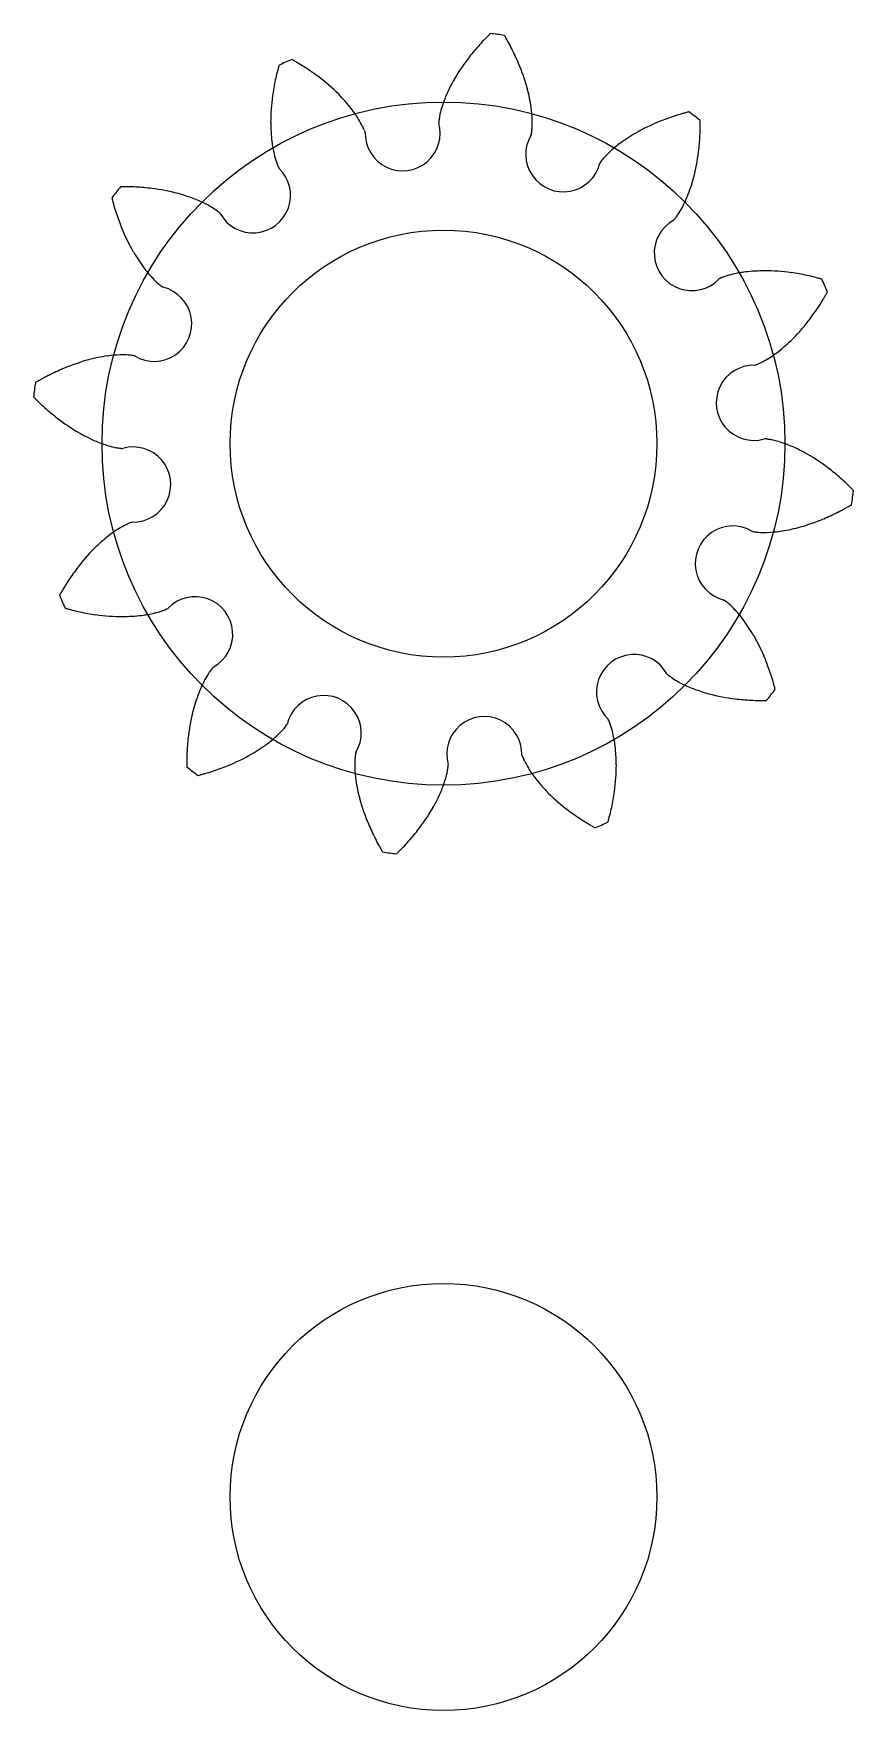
# Model space of a CAD drawing. Extents: x 71 to 129, y 35 to 153.
import ezdxf

# ---------------------------------------------------------------- set-up
doc = ezdxf.new("R2010")
doc.units = 0
doc.header["$LTSCALE"] = 25.4
doc.layers.add('DEFAULT', color=7, linetype='CONTINUOUS')

msp = doc.modelspace()

# ---------------------------------------------------------------- linework, layer by layer
at = {"layer": 'DEFAULT', "color": 7, "linetype": 'CONTINUOUS'}
for centre, radius in [((100, 124), 24), ((100, 124), 15), ((100, 50), 15)]:
    msp.add_circle(centre, radius, dxfattribs=at)
for centre, radius, start, end in [((115.01, 140.85), 16.75, 138.0944, 141.9457), ((115.56, 140.33), 17.51, 136.217, 138.023), ((115.81, 140.08), 17.86, 135.3277, 136.2037), ((115.97, 139.92), 18.08, 134.5357, 135.3251), ((100, 124), 29, 81.5116, 83.4884), ((88.7, 143.52), 18.08, 29.6749, 30.4643), ((88.89, 143.62), 17.86, 28.7963, 29.6723), ((89.2, 143.8), 17.51, 26.977, 28.783), ((100, 124), 29, 111.5116, 113.4884), ((80.45, 135.25), 18.08, 59.6749, 60.4643), ((80.56, 135.44), 17.86, 58.7963, 59.6723), ((113.77, 141.93), 15.11, 142.2749, 149.4299), ((89.86, 144.16), 16.75, 23.0543, 26.9056), ((105.31, 145.92), 17.51, 166.217, 168.023), ((105.66, 145.83), 17.86, 165.3277, 166.2037), ((105.87, 145.78), 18.08, 164.5357, 165.3251), ((80.74, 135.74), 17.51, 56.977, 58.783), ((81.14, 136.39), 16.75, 53.0543, 56.9056), ((82.06, 137.76), 15.11, 45.5701, 52.7251), ((91.34, 144.88), 15.11, 15.5701, 22.7251), ((102.96, 146.41), 15.11, 172.2749, 179.4299), ((104.57, 146.1), 16.75, 168.0944, 171.9457), ((84.17, 140.12), 11.94, 38.4392, 44.8624), ((111.12, 143.67), 11.94, 150.1376, 156.5608), ((94.35, 145.88), 11.94, 8.4392, 14.8624), ((86.31, 141.96), 9.12, 32.0963, 37.7441), ((106.16, 145.72), 6.57, 163.6181, 168.8069), ((108.58, 144.89), 9.12, 157.2559, 162.9037), ((97.12, 146.4), 9.12, 2.0963, 7.7441), ((121.79, 129.81), 18.08, 104.5357, 105.3251), ((100, 124), 29, 51.5116, 53.4884), ((99.8, 146.59), 11.94, 180.1376, 186.5608), ((88.42, 143.38), 6.57, 26.1931, 31.3819), ((90.37, 144.41), 4.37, 21.5185, 25.3529), ((97.13, 145.81), 2.64, 178.7643, 16.2357), ((102.14, 146.46), 2.48, 174.4033, 177.6861), ((100.96, 146.55), 1.3, 179.1904, 179.8148), ((104.02, 146.21), 4.37, 169.6471, 173.4815), ((101.87, 146.49), 4.37, 351.5185, 355.3529), ((99.67, 146.57), 6.57, 356.1931, 1.3819), ((120.89, 132.64), 15.11, 112.2749, 119.4299), ((121.43, 131.09), 16.75, 108.0944, 111.9457), ((121.64, 130.36), 17.51, 106.217, 108.023), ((121.74, 130.02), 17.86, 105.3277, 106.2037), ((100.54, 146.55), 17.51, 356.977, 358.783), ((100.19, 146.55), 17.86, 358.7963, 359.6723), ((99.97, 146.55), 18.08, 359.6749, 0.4643), ((96.98, 146.38), 9.12, 187.2559, 192.9037), ((92.12, 145.14), 2.48, 17.3139, 20.5967), ((93.24, 145.53), 1.3, 15.1852, 15.8096), ((108.42, 144.33), 2.64, 148.7643, 346.2357), ((103.74, 146.25), 2.48, 347.3139, 350.5967), ((104.91, 146.03), 1.3, 345.1852, 345.8096), ((117.87, 137.8), 9.12, 127.2559, 132.9037), ((119.47, 135.47), 11.94, 120.1376, 126.5608), ((101.3, 146.53), 16.75, 353.0543, 356.9056), ((94.48, 145.89), 6.57, 193.6181, 198.8069), ((92.37, 145.24), 4.37, 199.6471, 203.4815), ((113.09, 142.38), 2.48, 144.4033, 147.6861), ((114.58, 141.23), 4.37, 139.6471, 143.4815), ((116.2, 139.73), 6.57, 133.6181, 138.8069), ((102.94, 146.42), 15.11, 345.5701, 352.7251), ((86.61, 141.45), 2.64, 208.7643, 46.2357), ((90.62, 144.53), 2.48, 204.4033, 207.6861), ((89.56, 144), 1.3, 209.1904, 209.8148), ((112.1, 143.05), 1.3, 149.1904, 149.8148), ((106.04, 145.77), 11.94, 338.4392, 344.8624), ((100, 124), 29, 141.5116, 143.4884), ((77.45, 123.97), 18.08, 89.6749, 90.4643), ((77.45, 124.19), 17.86, 88.7963, 89.6723), ((77.45, 124.54), 17.51, 86.977, 88.783), ((77.47, 125.3), 16.75, 83.0543, 86.9056), ((77.58, 126.94), 15.11, 75.5701, 82.7251), ((78.23, 130.04), 11.94, 68.4392, 74.8624), ((108.71, 144.84), 9.12, 332.0963, 337.7441), ((94.19, 145.79), 18.08, 194.5357, 195.3251), ((93.98, 145.74), 17.86, 195.3277, 196.2037), ((93.64, 145.64), 17.51, 196.217, 198.023), ((92.91, 145.43), 16.75, 198.0944, 201.9457), ((79.16, 132.71), 9.12, 62.0963, 67.7441), ((80.28, 135), 6.57, 56.1931, 61.3819), ((81.45, 136.86), 4.37, 51.5185, 55.3529), ((82.6, 138.37), 2.48, 47.3139, 50.5967), ((111, 143.72), 6.57, 326.1931, 331.3819), ((91.36, 144.89), 15.11, 202.2749, 209.4299), ((83.38, 139.26), 1.3, 45.1852, 45.8096), ((117.45, 137.39), 2.64, 118.7643, 316.2357), ((115.26, 140.62), 1.3, 315.1852, 315.8096), ((114.37, 141.4), 2.48, 317.3139, 320.5967), ((112.86, 142.55), 4.37, 321.5185, 325.3529), ((88.53, 143.47), 11.94, 210.1376, 216.5608), ((86.2, 141.87), 9.12, 217.2559, 222.9037), ((84.27, 140.2), 6.57, 223.6181, 228.8069), ((120, 134.44), 1.3, 119.1904, 119.8148), ((120.53, 133.38), 2.48, 114.4033, 117.6861), ((121.24, 131.63), 4.37, 109.6471, 113.4815), ((121.89, 129.52), 6.57, 103.6181, 108.8069), ((122.38, 127.02), 9.12, 97.2559, 102.9037), ((122.59, 124.2), 11.94, 90.1376, 96.5608), ((122.41, 121.04), 15.11, 82.2749, 89.4299), ((122.1, 119.43), 16.75, 78.0944, 81.9457), ((121.92, 118.69), 17.51, 76.217, 78.023), ((121.83, 118.34), 17.86, 75.3277, 76.2037), ((121.78, 118.13), 18.08, 74.5357, 75.3251), ((100, 124), 29, 21.5116, 23.4884), ((79.67, 132.42), 2.64, 238.7643, 76.2357), ((82.77, 138.58), 4.37, 229.6471, 233.4815), ((81.62, 137.09), 2.48, 234.4033, 237.6861), ((80.95, 136.1), 1.3, 239.1904, 239.8148), ((111.44, 143.44), 17.86, 328.7963, 329.6723), ((111.25, 143.55), 18.08, 329.6749, 330.4643), ((112.39, 142.86), 16.75, 323.0543, 326.9056), ((111.74, 143.26), 17.51, 326.977, 328.783), ((113.76, 141.94), 15.11, 315.5701, 322.7251), ((116.12, 139.83), 11.94, 308.4392, 314.8624), ((79.12, 115.34), 15.11, 105.5701, 112.7251), ((78.12, 118.35), 11.94, 98.4392, 104.8624), ((77.6, 121.12), 9.12, 92.0963, 97.7441), ((77.43, 123.67), 6.57, 86.1931, 91.3819), ((77.51, 125.87), 4.37, 81.5185, 85.3529), ((77.75, 127.74), 2.48, 77.3139, 80.5967), ((77.97, 128.91), 1.3, 75.1852, 75.8096), ((120.41, 133.63), 4.37, 291.5185, 295.3529), ((119.38, 135.58), 6.57, 296.1931, 301.3819), ((117.96, 137.69), 9.12, 302.0963, 307.7441), ((80.38, 112.89), 17.86, 118.7963, 119.6723), ((80.2, 113.2), 17.51, 116.977, 118.783), ((79.84, 113.86), 16.75, 113.0543, 116.9056), ((121.81, 126.87), 2.64, 88.7643, 286.2357), ((121.53, 130.76), 1.3, 285.1852, 285.8096), ((121.14, 131.88), 2.48, 287.3139, 290.5967), ((100, 124), 29, 171.5116, 173.4884), ((84.08, 139.97), 18.08, 224.5357, 225.3251), ((80.48, 112.7), 18.08, 119.6749, 120.4643), ((83.92, 139.81), 17.86, 225.3277, 226.2037), ((83.67, 139.56), 17.51, 226.217, 228.023), ((83.15, 139.01), 16.75, 228.0944, 231.9457), ((82.07, 137.77), 15.11, 232.2749, 239.4299), ((80.33, 135.12), 11.94, 240.1376, 246.5608), ((79.11, 132.58), 9.12, 247.2559, 252.9037), ((78.28, 130.16), 6.57, 253.6181, 258.8069), ((77.79, 128.02), 4.37, 259.6471, 263.4815), ((78.19, 121.13), 2.64, 268.7643, 106.2357), ((122.55, 123.04), 1.3, 89.1904, 89.8148), ((122.46, 121.86), 2.48, 84.4033, 87.6861), ((122.21, 119.98), 4.37, 79.6471, 83.4815), ((121.72, 117.84), 6.57, 73.6181, 78.8069), ((120.89, 115.42), 9.12, 67.2559, 72.9037), ((119.67, 112.88), 11.94, 60.1376, 66.5608), ((77.54, 126.14), 2.48, 264.4033, 267.6861), ((77.45, 124.96), 1.3, 269.1904, 269.8148), ((117.93, 110.23), 15.11, 52.2749, 59.4299), ((116.85, 108.99), 16.75, 48.0944, 51.9457), ((116.33, 108.44), 17.51, 46.217, 48.023), ((116.08, 108.19), 17.86, 45.3277, 46.2037), ((115.92, 108.03), 18.08, 44.5357, 45.3251), ((100, 124), 29, 351.5116, 353.4884), ((120.16, 134.14), 16.75, 293.0543, 296.9056), ((119.8, 134.8), 17.51, 296.977, 298.783), ((119.62, 135.11), 17.86, 298.7963, 299.6723), ((119.52, 135.3), 18.08, 299.6749, 300.4643), ((82.04, 110.31), 9.12, 122.0963, 127.7441), ((80.62, 112.42), 6.57, 116.1931, 121.3819), ((79.59, 114.37), 4.37, 111.5185, 115.3529), ((78.86, 116.12), 2.48, 107.3139, 110.5967), ((78.47, 117.24), 1.3, 105.1852, 105.8096), ((120.33, 115.58), 2.64, 58.7643, 256.2357), ((122.03, 119.09), 1.3, 255.1852, 255.8096), ((122.25, 120.26), 2.48, 257.3139, 260.5967), ((122.4, 126.88), 9.12, 272.0963, 277.7441), ((121.88, 129.65), 11.94, 278.4392, 284.8624), ((120.88, 132.66), 15.11, 285.5701, 292.7251), ((83.88, 108.17), 11.94, 128.4392, 134.8624), ((122.49, 122.13), 4.37, 261.5185, 265.3529), ((122.57, 124.33), 6.57, 266.1931, 271.3819), ((86.24, 106.06), 15.11, 135.5701, 142.7251), ((88.26, 104.74), 17.51, 146.977, 148.783), ((87.61, 105.14), 16.75, 143.0543, 146.9056), ((88.75, 104.45), 18.08, 149.6749, 150.4643), ((100, 124), 29, 201.5116, 203.4884), ((88.56, 104.56), 17.86, 148.7963, 149.6723), ((82.55, 110.61), 2.64, 298.7643, 136.2357), ((78.22, 129.87), 18.08, 254.5357, 255.3251), ((78.17, 129.66), 17.86, 255.3277, 256.2037), ((78.08, 129.31), 17.51, 256.217, 258.023), ((77.9, 128.57), 16.75, 258.0944, 261.9457), ((77.59, 126.96), 15.11, 262.2749, 269.4299), ((77.41, 123.8), 11.94, 270.1376, 276.5608), ((77.62, 120.98), 9.12, 277.2559, 282.9037), ((78.11, 118.48), 6.57, 283.6181, 288.8069), ((78.76, 116.37), 4.37, 289.6471, 293.4815), ((79.47, 114.62), 2.48, 294.4033, 297.6861), ((80, 113.56), 1.3, 299.1904, 299.8148), ((119.05, 111.9), 1.3, 59.1904, 59.8148), ((118.38, 110.91), 2.48, 54.4033, 57.6861), ((117.23, 109.42), 4.37, 49.6471, 53.4815), ((115.73, 107.8), 6.57, 43.6181, 48.8069), ((113.8, 106.13), 9.12, 37.2559, 42.9037), ((111.47, 104.53), 11.94, 30.1376, 36.5608), ((108.64, 103.11), 15.11, 22.2749, 29.4299), ((113.39, 106.55), 2.64, 28.7643, 226.2357), ((107.09, 102.57), 16.75, 18.0944, 21.9457), ((91.29, 103.16), 9.12, 152.0963, 157.7441), ((89, 104.28), 6.57, 146.1931, 151.3819), ((87.14, 105.45), 4.37, 141.5185, 145.3529), ((85.63, 106.6), 2.48, 137.3139, 140.5967), ((84.74, 107.38), 1.3, 135.1852, 135.8096), ((116.62, 108.74), 1.3, 225.1852, 225.8096), ((117.4, 109.63), 2.48, 227.3139, 230.5967), ((118.55, 111.14), 4.37, 231.5185, 235.3529), ((119.72, 113), 6.57, 236.1931, 241.3819), ((120.84, 115.29), 9.12, 242.0963, 247.7441), ((106.36, 102.36), 17.51, 16.217, 18.023), ((106.02, 102.26), 17.86, 15.3277, 16.2037), ((93.96, 102.23), 11.94, 158.4392, 164.8624), ((91.58, 103.67), 2.64, 328.7643, 166.2357), ((121.77, 117.96), 11.94, 248.4392, 254.8624), ((122.42, 121.06), 15.11, 255.5701, 262.7251), ((122.53, 122.7), 16.75, 263.0543, 266.9056), ((100, 124), 29, 321.5116, 323.4884), ((105.81, 102.21), 18.08, 14.5357, 15.3251), ((97.06, 101.58), 15.11, 165.5701, 172.7251), ((122.55, 123.46), 17.51, 266.977, 268.783), ((122.55, 123.81), 17.86, 268.7963, 269.6723), ((122.55, 124.03), 18.08, 269.6749, 270.4643), ((83.8, 108.27), 6.57, 313.6181, 318.8069), ((85.42, 106.77), 4.37, 319.6471, 323.4815), ((86.91, 105.62), 2.48, 324.4033, 327.6861), ((87.9, 104.95), 1.3, 329.1904, 329.8148), ((102.87, 102.19), 2.64, 358.7643, 196.2357), ((110.44, 104), 1.3, 29.1904, 29.8148), ((109.38, 103.47), 2.48, 24.4033, 27.6861), ((107.63, 102.76), 4.37, 19.6471, 23.4815), ((105.52, 102.11), 6.57, 13.6181, 18.8069), ((98.7, 101.47), 16.75, 173.0543, 176.9056), ((80.53, 112.53), 11.94, 300.1376, 306.5608), ((82.13, 110.2), 9.12, 307.2559, 312.9037), ((103.02, 101.62), 9.12, 7.2559, 12.9037), ((100.2, 101.41), 11.94, 0.1376, 6.5608), ((99.81, 101.45), 17.86, 178.7963, 179.6723), ((100.03, 101.45), 18.08, 179.6749, 180.4643), ((99.46, 101.45), 17.51, 176.977, 178.783), ((78.57, 116.91), 16.75, 288.0944, 291.9457), ((79.11, 115.36), 15.11, 292.2749, 299.4299), ((100.33, 101.43), 6.57, 176.1931, 181.3819), ((98.13, 101.51), 4.37, 171.5185, 175.3529), ((96.26, 101.75), 2.48, 167.3139, 170.5967), ((95.09, 101.97), 1.3, 165.1852, 165.8096), ((97.86, 101.54), 2.48, 354.4033, 357.6861), ((99.04, 101.45), 1.3, 359.1904, 359.8148), ((106.76, 102.47), 1.3, 195.1852, 195.8096), ((107.88, 102.86), 2.48, 197.3139, 200.5967), ((109.63, 103.59), 4.37, 201.5185, 205.3529), ((111.58, 104.62), 6.57, 206.1931, 211.3819), ((97.04, 101.59), 15.11, 352.2749, 359.4299), ((100, 124), 29, 231.5116, 233.4884), ((78.21, 118.19), 18.08, 284.5357, 285.3251), ((78.26, 117.98), 17.86, 285.3277, 286.2037), ((78.36, 117.64), 17.51, 286.217, 288.023), ((102.88, 101.6), 9.12, 182.0963, 187.7441), ((105.65, 102.12), 11.94, 188.4392, 194.8624), ((91.42, 103.11), 9.12, 337.2559, 342.9037), ((93.84, 102.28), 6.57, 343.6181, 348.8069), ((95.98, 101.79), 4.37, 349.6471, 353.4815), ((113.69, 106.04), 9.12, 212.0963, 217.7441), ((115.83, 107.88), 11.94, 218.4392, 224.8624), ((108.66, 103.12), 15.11, 195.5701, 202.7251), ((88.88, 104.33), 11.94, 330.1376, 336.5608), ((117.94, 110.24), 15.11, 225.5701, 232.7251), ((95.43, 101.9), 16.75, 348.0944, 351.9457), ((86.23, 106.07), 15.11, 322.2749, 329.4299), ((118.86, 111.61), 16.75, 233.0543, 236.9056), ((94.34, 102.17), 17.86, 345.3277, 346.2037), ((94.69, 102.08), 17.51, 346.217, 348.023), ((110.14, 103.84), 16.75, 203.0543, 206.9056), ((84.99, 107.15), 16.75, 318.0944, 321.9457), ((119.26, 112.26), 17.51, 236.977, 238.783), ((119.44, 112.56), 17.86, 238.7963, 239.6723), ((119.55, 112.75), 18.08, 239.6749, 240.4643), ((100, 124), 29, 291.5116, 293.4884), ((94.13, 102.22), 18.08, 344.5357, 345.3251), ((110.8, 104.2), 17.51, 206.977, 208.783), ((111.11, 104.38), 17.86, 208.7963, 209.6723), ((111.3, 104.48), 18.08, 209.6749, 210.4643), ((84.19, 107.92), 17.86, 315.3277, 316.2037), ((84.44, 107.67), 17.51, 316.217, 318.023), ((100, 124), 29, 261.5116, 263.4884), ((84.03, 108.08), 18.08, 314.5357, 315.3251)]:
    msp.add_arc(centre, radius, start, end, dxfattribs=at)

doc.saveas('drawing.dxf')
